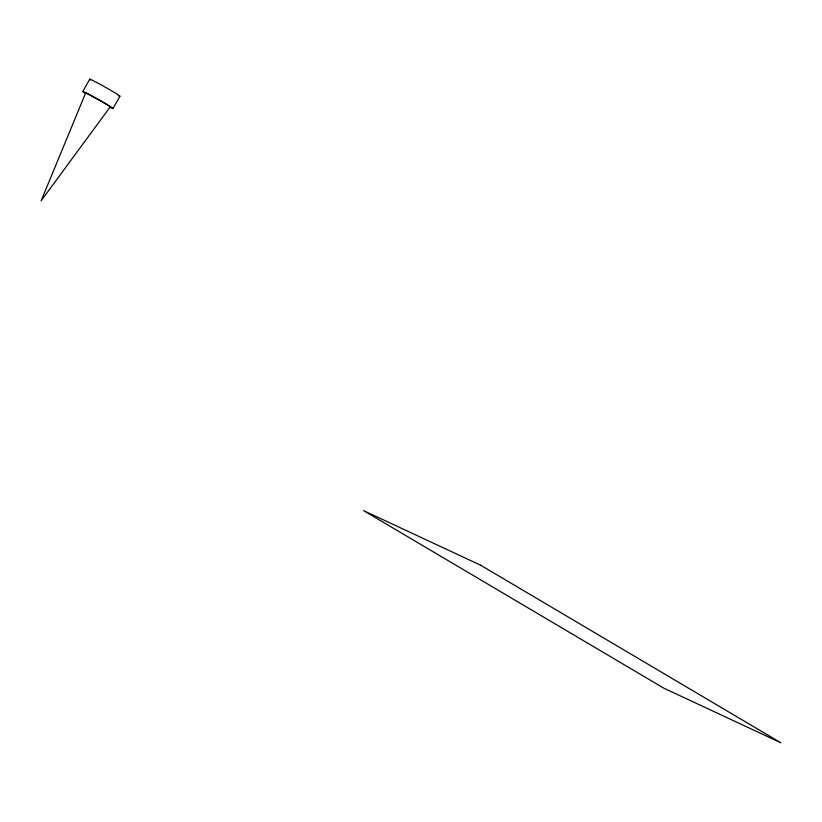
<?xml version="1.0" encoding="UTF-8"?>
<svg xmlns="http://www.w3.org/2000/svg" width="822" height="822" viewBox="0 0 822 822"><rect width="100%" height="100%" fill="white"/><g stroke="black" fill="none" stroke-linecap="round" stroke-linejoin="round"><path stroke-width="1.23" d="M85.632 93.061L41.1 200.825L110.158 106.994M82.817 91.499L89.742 79.2M112.974 108.545L119.909 96.246M90.554 79.96A17.334 0.699 29.4 0 1 105.925 87.543A17.334 0.699 29.4 0 1 118.234 95.629M84.779 93.05A17.334 0.699 29.4 0 1 88.899 94.325A17.334 0.699 29.4 0 1 108.874 105.648A17.334 0.699 29.4 0 1 109.501 107.066M86.105 93.585A14.149 0.565 29.4 0 1 98.075 99.472A14.149 0.565 29.4 0 1 109.583 106.809M480.747 565.279L363.601 510.626L663.755 688.148L780.9 742.8L480.747 565.279"/></g></svg>
